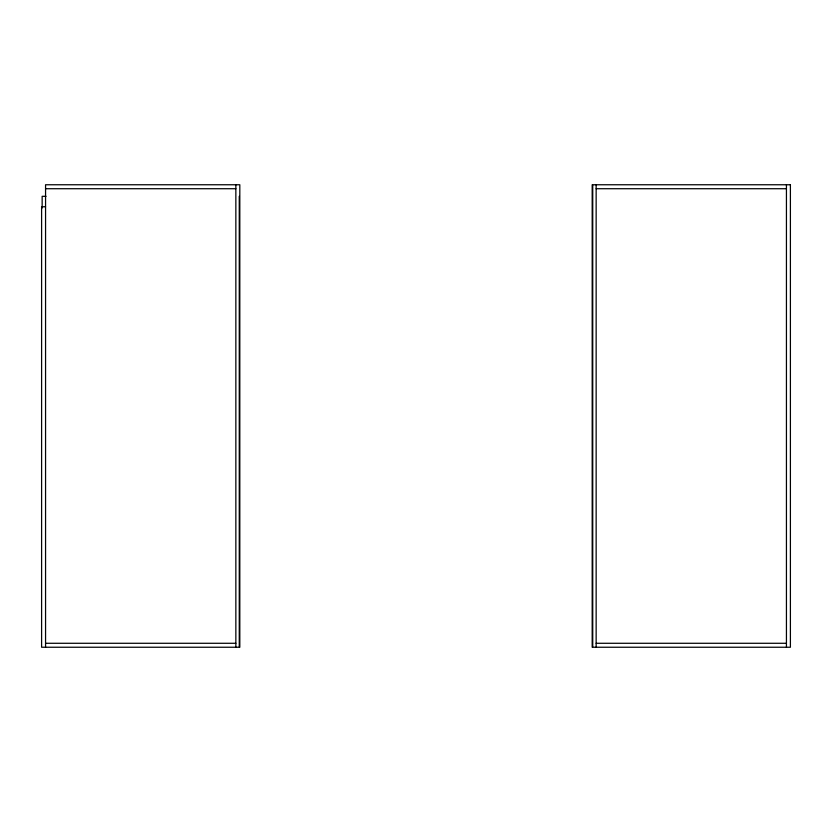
<?xml version="1.0" encoding="UTF-8"?>
<svg xmlns="http://www.w3.org/2000/svg" width="832" height="832" viewBox="0 0 832 832"><rect width="100%" height="100%" fill="white"/><g stroke="black" fill="none" stroke-linecap="round" stroke-linejoin="round"><path stroke-width="1.25" d="M45.562 188.718L235.851 188.718M596.149 188.718L786.438 188.718M46.03 196.31L42.151 196.31L42.151 208M45.562 206.773L41.6 206.773L41.6 647.244L239.814 647.244L239.814 184.756L45.562 184.756L45.562 647.244M45.562 643.282L235.851 643.282M596.149 643.282L786.438 643.282M786.438 184.756L786.438 647.244M596.149 184.756L596.149 647.244M592.738 185.307L592.738 646.693M239.262 196.31L239.262 646.693M235.851 184.756L235.851 647.244M790.4 184.756L592.186 184.756L592.186 647.244L790.4 647.244L790.4 184.756"/></g></svg>
